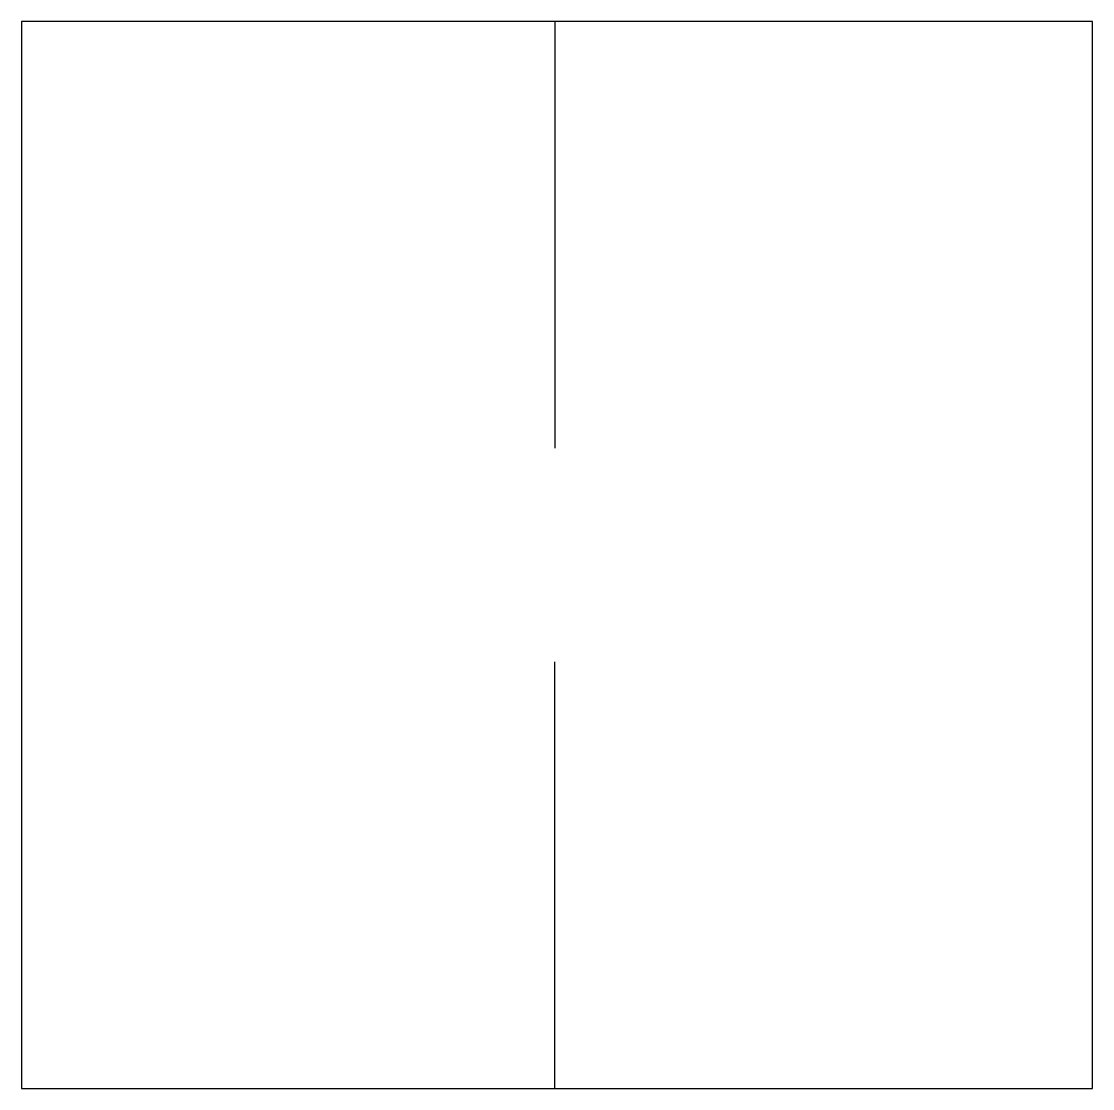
# Model space of a CAD drawing. Header units: millimetres. Extents: x 0 to 20.1, y 0 to 20.
import ezdxf

# ---------------------------------------------------------------- set-up
doc = ezdxf.new("R2010")
doc.units = ezdxf.units.MM
doc.layers.add('Wall', color=4, linetype='Continuous')

msp = doc.modelspace()

# ---------------------------------------------------------------- linework, layer by layer
at = {"layer": 'Wall'}
for points in [[(0, 0), (20.084, 0), (20.084, 20), (0, 20), (0, 0)], [(10, 20), (10, 12)], [(10, 0), (10, 8)]]:
    msp.add_lwpolyline(points, dxfattribs=at)

doc.saveas('drawing.dxf')
